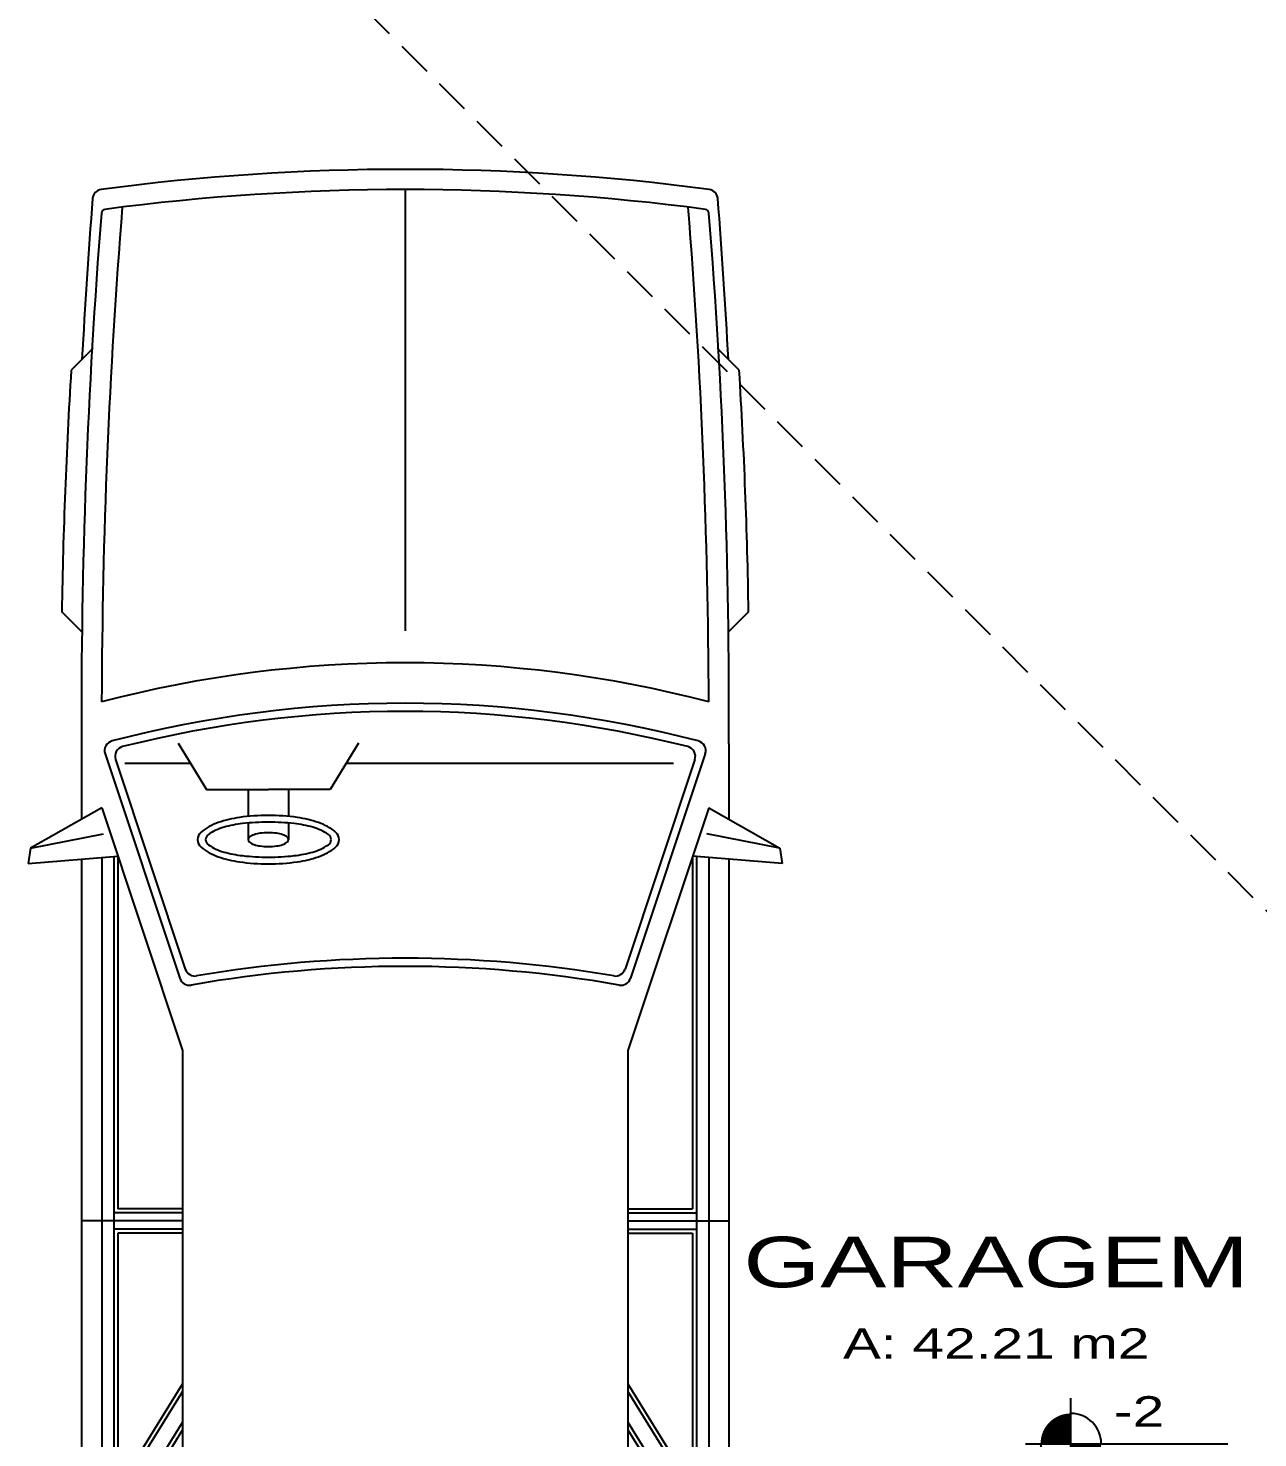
# Model space of a CAD drawing. Extents: x 2280 to 14192, y 1386 to 4696.
# Drawn here: x 4994.2 to 5298.1, y 2355.6 to 2703.9 of the extents above; entities that cross this region are included whole.
import ezdxf
from ezdxf.enums import TextEntityAlignment as Align

# ---------------------------------------------------------------- set-up
doc = ezdxf.new("R2010")
doc.units = 0
doc.header["$LTSCALE"] = 35
doc.linetypes.add('HIDDEN', pattern=[0.375, 0.25, -0.125])
doc.layers.get('0').update_dxf_attribs({"linetype": 'CONTINUOUS'})
for name, color, linetype in [('COTA', 13, 'CONTINUOUS'), ('ESPECARQ', 2, 'CONTINUOUS'), ('LINVISTA', 60, 'CONTINUOUS'), ('P02', 13, 'CONTINUOUS'), ('PROJECAO', 13, 'HIDDEN'), ('UNIDADE', 4, 'CONTINUOUS')]:
    doc.layers.add(name, color=color, linetype=linetype)
doc.styles.add('REGUA100', font='arial.ttf', dxfattribs={"width": 1.4})
doc.styles.add('REGUA60', font='romnswin.shx', dxfattribs={"width": 1.4})

# ---------------------------------------------------------------- blocks, each defined once
blk = doc.blocks.new('CAR-G')
at = {"layer": 'P02'}
for p, q in [((1.612389164821381, 1.706654444230308), (1.712058396481551, 1.882612993211441)), ((1.712058396481551, 1.882612993211441), (1.676893417398926, 1.702317684471202)), ((1.712058396481551, 1.882612993211441), (1.750036573890789, 1.888247221609574)), ((1.750036573890789, 1.888247221609574), (1.732389164821379, 1.666654444230308)), ((0.5311623807315238, 1.782030722221962), (0.4776289777934943, 1.728497319283932)), ((1.128308251896761, 1.805197377627793), (1.177628977793494, 1.755876651731061)), ((1.454275281812964, 1.756654444230307), (1.640710957720132, 1.756654444230307)), ((1.739556667458563, 1.756654444230307), (3.554275281812965, 1.756654444230309)), ((2.633469092929505, 1.506654444230307), (2.633469092929505, 1.756654444230308)), ((1.479492694585803, 1.698248639972695), (2.033748611824539, 1.513496667559782)), ((1.493513824892362, 1.67249307880272), (2.011107261764373, 1.499961933178714)), ((1.612389164821381, 1.706654444230308), (2.212389164821381, 1.506654444230307)), ((1.733185554003288, 1.676654444230307), (3.861438145079243, 1.676654444230309)), ((1.735574721549017, 1.706654444230308), (3.861438145079243, 1.706654444230308)), ((2.613469092929505, 1.506654444230307), (2.613469092929505, 1.676654444230307)), ((2.653469092929504, 1.506654444230307), (2.653469092929504, 1.676654444230307)), ((3.05454902103763, 1.506654444230307), (3.328795878749098, 1.676654444230309)), ((3.130469700447489, 1.506654444230306), (3.404716558158958, 1.676654444230309)), ((1.73238916482138, 1.666654444230308), (2.603469092929505, 1.666654444230308)), ((2.603469092929505, 1.506654444230307), (2.603469092929505, 1.666654444230308)), ((2.663469092929504, 1.666654444230308), (3.293683540795957, 1.666654444230308)), ((2.663469092929504, 1.506654444230307), (2.663469092929504, 1.666654444230308)), ((3.035568851185166, 1.506654444230307), (3.293683540795957, 1.666654444230308)), ((3.149449870299955, 1.506654444230307), (3.407564559910746, 1.666654444230308)), ((1.501854778268457, 0.8112812822916307), (1.501854778268457, 1.619269931713966)), ((2.21238916482138, 1.506654444230307), (3.890942871149098, 1.506654444230307)), ((0.08475948021142354, 0.9566544442303084), (1.175103789001592, 0.9566544442303075)), ((1.452600486391855, 0.8414488562359419), (1.567527167437262, 0.7710578503658803)), ((1.567527167437262, 0.7710578503658803), (1.56752716743726, 0.6185440043140775)), ((1.56752716743726, 0.6685440043140765), (1.633768862048222, 0.6685440043140765)), ((1.650187502512789, 0.6685440043140765), (1.691169299480315, 0.6685440043140765)), ((1.567527167437262, 0.4660301582622739), (1.56752716743726, 0.6185440043140766)), ((1.56752716743726, 0.5685440043140768), (1.633768862048227, 0.5685440043140768)), ((1.650187502512792, 0.5685440043140768), (1.691169299480316, 0.5685440043140768)), ((1.452600486391855, 0.3956391523922114), (1.567527167437262, 0.4660301582622739)), ((1.501854778268457, 0.2642426081014282), (1.501854778268457, 0.4258067263365235)), ((1.479492694585802, 0.2150602484879198), (2.03374861182454, 0.399812220900833)), ((1.493513824892364, 0.2408158096578972), (2.011107261764375, 0.4133469552819009)), ((1.612389164821381, 0.2066544442303075), (2.212389164821381, 0.4066544442303077)), ((2.212389164821383, 0.406654444230294), (3.890942871149101, 0.4066544442303046)), ((2.603469092929505, 0.4066544442303077), (2.603469092929505, 0.2466544442303076)), ((2.613469092929505, 0.4066544442303077), (2.613469092929505, 0.2366544442303078)), ((2.633469092929505, 0.4066544442303077), (2.633469092929505, 0.1566544442303068)), ((2.653469092929504, 0.4066544442303077), (2.653469092929504, 0.2366544442303078)), ((2.663469092929504, 0.4066544442303077), (2.663469092929504, 0.2466544442303076)), ((3.035568851185169, 0.4066544442302988), (3.293683540795951, 0.2466544442303071)), ((3.054549021037634, 0.4066544442302988), (3.328795878749102, 0.2366544442302989)), ((3.130469700447493, 0.4066544442303002), (3.404716558158962, 0.2366544442302994)), ((3.149449870299959, 0.4066544442302997), (3.40756455991075, 0.2466544442303009)), ((1.750036573890789, 0.02506166685104017), (1.732389164821379, 0.2466544442303062)), ((1.73238916482138, 0.2466544442303076), (2.603469092929505, 0.2466544442303076)), ((2.663469092929504, 0.2466544442303076), (3.293683540795951, 0.2466544442303071)), ((1.712058396481551, 0.03069589524917227), (1.676893417398926, 0.210991203989412)), ((1.733185554003293, 0.2366544442302909), (3.861438145079248, 0.236654444230302)), ((1.733185554003288, 0.2366544442303078), (3.328795878749098, 0.2366544442303069)), ((0.4776289777934943, 0.1848115691766847), (0.5311623807315256, 0.1312781662386535)), ((1.612389164821381, 0.2066544442303062), (1.712058396481551, 0.03069589524917227)), ((1.735574721549021, 0.2066544442302898), (3.861438145079248, 0.2066544442303027)), ((1.177628977793494, 0.1574322367295555), (1.128308251896761, 0.1081115108328228)), ((1.454275281812964, 0.1566544442303077), (1.640710957720131, 0.1566544442303077)), ((1.739556667458563, 0.1566544442303077), (3.554275281812965, 0.1566544442303082)), ((1.712058396481551, 0.03069589524917227), (1.750036573890789, 0.02506166685104017))]:
    blk.add_line(p, q, dxfattribs=at)
for points in [[(1.691169299480315, 0.7935440043140765, 0.2237701453317339), (1.672623258813614, 0.7848063843583772, 0.0904136542735317), (1.648846466016919, 0.7422876910217222, 0.04723892818787439), (1.636365702047438, 0.6901916671227073, 0.03519773844001116), (1.631315774398323, 0.6185440043140766, 0.03519773844001559), (1.636365702047438, 0.5468963415054424, 0.04723892818787498), (1.648846466016919, 0.4948003176064311, 0.09041365427352695), (1.672623258813614, 0.4522816242697751, 0.2237701453317133), (1.691169299480315, 0.4435440043140768, 0.2237701453317242), (1.709715340147016, 0.452281624269776, 0.09041365427352363), (1.73349213294371, 0.4948003176064311, 0.0472389281878725), (1.745972896913192, 0.5468963415054451, 0.03519773844001073), (1.751022824562306, 0.6185440043140766, 0.03519773844001733), (1.745972896913191, 0.6901916671227073, 0.04723892818788224), (1.73349213294371, 0.7422876910217222, 0.09041365427353097), (1.709715340147015, 0.784806384358379, 0.2237701453317024)], [(1.691169299480315, 0.7735440043140769, 0.2495177971906162), (1.678413115089027, 0.7667555723805184, 0.08033543988219385), (1.660594845288531, 0.7281455553979916, 0.03927147886655464), (1.651598586641604, 0.6822450646073555, 0.02876764759935678), (1.64793049170014, 0.6185440043140766, 0.02876764759935223), (1.651598586641603, 0.5548429440208031, 0.0392714788665561), (1.660594845288531, 0.5089424532301616, 0.08033543988220358), (1.678413115089028, 0.4703324362476349, 0.2495177971906316), (1.691169299480315, 0.4635440043140764, 0.249517797190645), (1.703925483871602, 0.4703324362476358, 0.0803354398821982), (1.721743753672098, 0.5089424532301616, 0.03927147886655084), (1.730740012319027, 0.5548429440208005, 0.02876764759935103), (1.73440810726049, 0.6185440043140766, 0.02876764759935103), (1.730740012319027, 0.6822450646073528, 0.03927147886655057), (1.721743753672098, 0.7281455553979916, 0.08033543988219924), (1.703925483871601, 0.7667555723805193, 0.2495177971906028)], [(1.691169299480315, 0.5685440043140768, 0.2237701453317085), (1.696468168242229, 0.571040467158562, 0.09041365427353741), (1.703261537612714, 0.5831886652547493, 0.04723892818789203), (1.706827470175423, 0.5980732435116125, 0.03519773844002038), (1.708270306646599, 0.6185440043140766, 0.03519773844003894), (1.706827470175422, 0.6390147651165425, 0.04723892818790681), (1.703261537612714, 0.6538993433734039, 0.09041365427355308), (1.696468168242229, 0.6660475414695903, 0.2237701453317805), (1.691169299480315, 0.6685440043140765, 0.2237701453317085), (1.6858704307184, 0.6660475414695912, 0.09041365427353748), (1.679077061347916, 0.6538993433734039, 0.04723892818789079), (1.675511128785206, 0.6390147651165372, 0.03519773844000486), (1.674068292314031, 0.6185440043140766, 0.03519773844001885), (1.675511128785207, 0.5980732435116116, 0.04723892818788503), (1.679077061347916, 0.5831886652547493, 0.09041365427350959), (1.685870430718399, 0.571040467158562, 0.2237701453316746)]]:
    blk.add_lwpolyline(points, format="xyb", close=True, dxfattribs=at)
for centre, radius, start, end in [((1.332589677470334, -11.1680068790195), 12.97481250675807, 90.9021284224513, 93.54129591320495), ((1.479875182614834, -16.1891353076005), 17.97092543487321, 93.11149390526319, 94.38138713142415), ((1.385460497763826, -13.88361143304197), 15.64041726381593, 89.74790893691087, 94.55727882089805), ((5.734759480211435, 0.9566544442303075), 5.700000000000013, 172.4288829537561, 187.5711170462439), ((0.109233647264837, 1.704373711636625), 0.025, 95.16262160601988, 172.428882953754), ((0.1436144344335695, 1.697395341625468), 0.01, 95.01349771757745, 172.4531385146777), ((5.734759480211435, 0.9566544442303075), 5.650000000000013, 172.4531385146847, 187.5468614853154), ((1.39612498251786, -14.10140974803005), 15.80821519628361, 90.16425399534738, 94.60047421435756), ((4.216775281812972, 0.9566544442303075), 2.962500000000008, 165.3334261043981, 194.666573895602), ((4.216775281812972, 0.9566544442303075), 2.862500000000008, 165.3451087676924, 194.6548912323076), ((1.471587000435382, 1.674531557521433), 0.025, 71.56505117707799, 165.3451087676905), ((1.485608130741941, 1.648775996351457), 0.025, 71.56505117707864, 165.7796938864684), ((4.216775281812972, 0.9566544442303075), 2.842500000000008, 165.7796938864709, 194.2203061135292), ((2.003201567613952, 1.476244850727452), 0.025, 350.3353854854927, 71.56505117707799), ((2.025842917674118, 1.489779585108519), 0.025, 350.0159494525807, 71.56505117707864), ((5.054275281812994, 0.9566544442303146), 3.07000000000003, 170.335385485491, 189.6646145145093), ((5.054275281812994, 0.9566544442303146), 3.05000000000003, 170.0159494525782, 189.9840505474221), ((2.003201567613954, 0.437064037733164), 0.025, 288.4349488229214, 9.664614514509271), ((2.025842917674119, 0.4235293033520962), 0.025, 288.4349488229214, 9.984050547420523), ((1.396124982517846, 16.01471863649067), 15.8082151962836, 265.3995257856426, 269.8357460046527), ((1.485608130741944, 0.2645328921091594), 0.025, 194.2203061135321, 288.434948822922), ((0.1436144344335695, 0.2159135468351487), 0.01, 187.5468614853274, 264.9865022824359), ((1.471587000435381, 0.238777330939183), 0.025, 194.65489123231, 288.4349488229214), ((0.109233647264837, 0.2089351768239909), 0.025, 187.5711170462501, 264.8373783939936), ((1.479875182614788, 18.10244419606117), 17.97092543487325, 265.6186128685761, 266.888506094737), ((1.385460497763818, 15.79692032150257), 15.64041726381591, 265.442721179102, 270.2520910630892), ((1.332589677470334, 13.08131576748011), 12.97481250675807, 266.4587040867951, 269.0978715775487)]:
    blk.add_arc(centre, radius, start, end, dxfattribs=at)
blk = doc.blocks.new('NIVELPB')
at = {"linetype": 'ByBlock'}
for p, q in [((0, -2.25), (0, 2.25)), ((-2.25, 0), (7.75, 0))]:
    blk.add_line(p, q, dxfattribs=at)
at = {"linetype": 'ByBlock', "const_width": 1.5}
for points in [[(-0.75, 0, -0.4142135623730948), (0, 0.75, -0.6180339887498949)], [(0, -0.75, 0.4142135623730948), (0.75, 0, 0.6180339887498949)]]:
    blk.add_lwpolyline(points, format="xyb", dxfattribs=at)
at = {"linetype": 'ByBlock'}
for start, end in [(0, 90), (180, 270)]:
    blk.add_arc((0, 0), 1.5, start, end, dxfattribs=at)
at = {"color": 0, "linetype": 'ByBlock', "style": 'REGUA60', "width": 1.4}
blk.add_attdef('COTAPISO', (2.117005930394953, 0.8501783098363376), '', height=1.5, dxfattribs=at)
blk = doc.blocks.new('INDUNI1')
at = {"color": 0, "style": 'REGUA100', "width": 1.4, "flags": 8}
for tag, p in [('NOME1', (0, 0)), ('NOME2', (0, -4.285714285714286))]:
    blk.add_attdef(tag, text='', height=2.5, dxfattribs=at).set_placement(p, align=Align.CENTER)
at = {"layer": 'ESPECARQ', "style": 'REGUA60', "width": 1.4}
blk.add_attdef('AREA', text='', height=1.5, dxfattribs=at).set_placement((0, -7.813484562066813), align=Align.CENTER)
at = {"layer": 'ESPECARQ', "style": 'REGUA60', "width": 1.4, "flags": 8}
for tag, p in [('PISO', (0, -10.31348456206681)), ('REVPAR', (0, -12.81348456206681)), ('PEDIR', (0, -15.31348456206681))]:
    blk.add_attdef(tag, text='', height=1.5, dxfattribs=at).set_placement(p, align=Align.CENTER)

msp = doc.modelspace()

# ---------------------------------------------------------------- linework, layer by layer
at = {"layer": 'PROJECAO'}
msp.add_line((5714.57937010374, 2071.4481651772), (5064.57937010374, 2721.448165177199), dxfattribs=at)

# ---------------------------------------------------------------- block references
at = {"layer": 'COTA', "color": 2, "xscale": 5, "yscale": 5, "zscale": 5}
msp.add_blockref('NIVELPB', (5251.869422598587, 2354.140599892467), dxfattribs=at).add_auto_attribs({'COTAPISO': '-2'})
at = {"layer": 'LINVISTA', "xscale": 100, "yscale": 100, "zscale": 100, "rotation": 269.9999999999729}
msp.add_blockref('CAR-G', (4991.702442736115, 2672.540855727691), dxfattribs=at)
at = {"layer": 'UNIDADE', "xscale": 5, "yscale": 5, "zscale": 5}
msp.add_blockref('INDUNI1', (5233.407528479973, 2414.228146749101), dxfattribs=at).add_auto_attribs({'NOME2': 'GARAGEM', 'AREA': 'A: 42.21 m2'})

doc.saveas('drawing.dxf')
